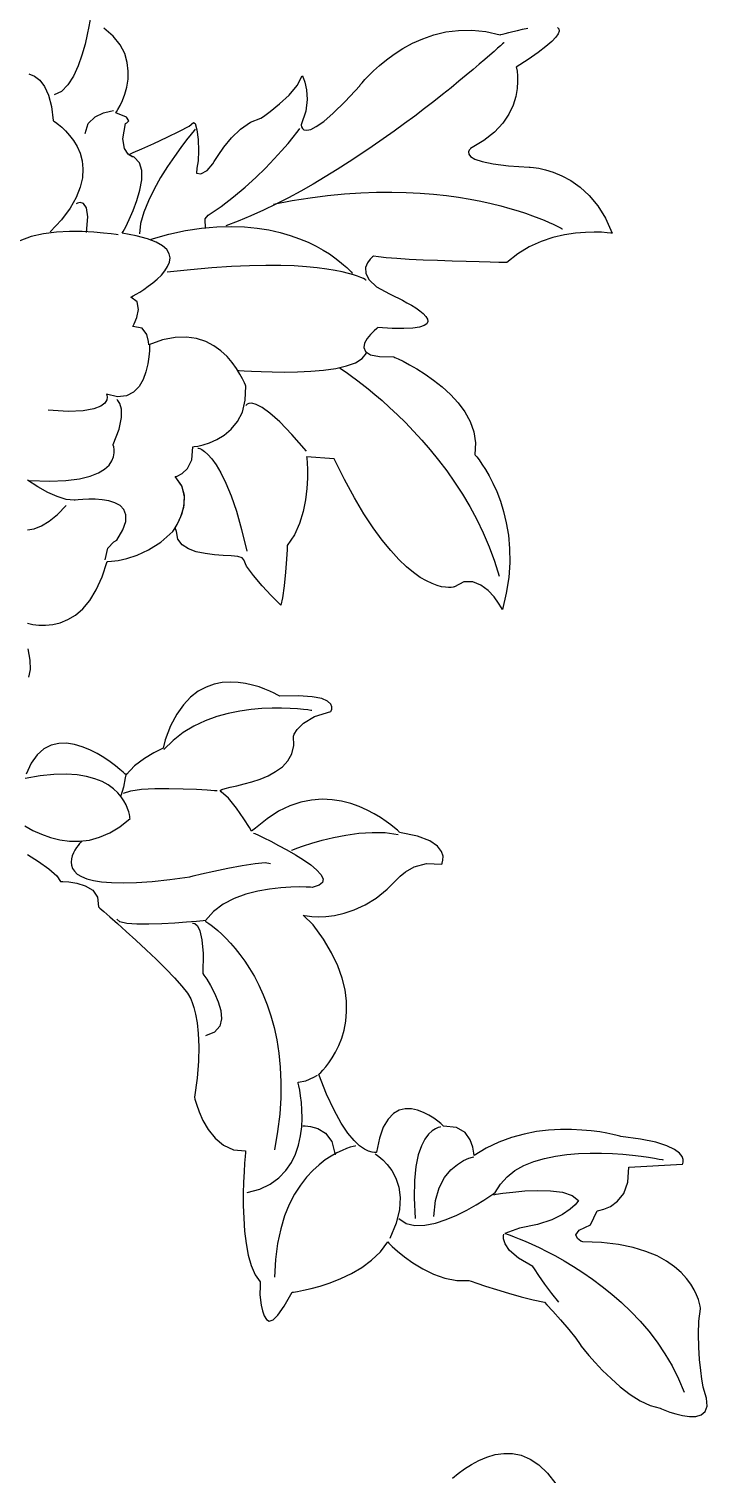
# Model space of a CAD drawing. Extents: x 61 to 149, y 52 to 245.
# Drawn here: x 115.71 to 128.24, y 114.85 to 141.55 of the extents above; entities that cross this region are included whole.
import ezdxf

# ---------------------------------------------------------------- set-up
doc = ezdxf.new("R2010")
doc.units = 0

msp = doc.modelspace()

# ---------------------------------------------------------------- linework, layer by layer
at = {"color": 250, "linetype": 'Continuous'}
for points in [[(115.683491, 130.569428), (115.782383, 130.54902), (115.895303, 130.535618), (116.01935, 130.533433), (116.151625, 130.546675), (116.289227, 130.579555), (116.429257, 130.636285), (116.568813, 130.721074), (116.704997, 130.838134), (116.834907, 130.991676), (116.955645, 131.185911), (117.064309, 131.425048), (117.158, 131.7133), (117.16796, 131.712568), (117.237623, 131.715713), (117.357366, 131.730745), (117.517563, 131.765675), (117.708589, 131.828515), (117.92082, 131.927275), (118.144632, 132.069966), (118.3704, 132.2646), (118.394383, 132.299957), (118.450932, 132.396257), (118.516948, 132.538843), (118.569332, 132.713057), (118.584985, 132.904243), (118.540807, 133.097743), (118.4137, 133.2789), (118.451626, 133.289656), (118.540465, 133.33322), (118.642811, 133.426536), (118.721258, 133.586548), (118.7384, 133.8302), (118.762534, 133.832772), (118.828518, 133.843156), (118.926729, 133.865359), (119.047539, 133.903384), (119.181324, 133.961237), (119.31846, 134.042922), (119.44932, 134.152444), (119.564279, 134.293808), (119.653712, 134.471019), (119.707994, 134.688081), (119.7175, 134.949), (119.711093, 134.965932), (119.69143, 135.012858), (119.657846, 135.083971), (119.609676, 135.173465), (119.546256, 135.275533), (119.466921, 135.38437), (119.371007, 135.494167), (119.257849, 135.599121), (119.126783, 135.693422), (118.977144, 135.771267), (118.808268, 135.826847), (118.61949, 135.854357), (118.410146, 135.84799), (118.179571, 135.80194), (117.9271, 135.7104), (117.922489, 135.772086), (117.890212, 135.903287), (117.802605, 136.02322), (117.632, 136.0511), (117.656242, 136.099665), (117.703155, 136.218434), (117.734017, 136.367022), (117.710106, 136.505039), (117.5927, 136.5921), (117.605016, 136.598672), (117.639288, 136.617628), (117.691502, 136.647825), (117.757646, 136.688122), (117.833705, 136.737375), (117.915666, 136.794443), (117.999516, 136.858185), (118.081241, 136.927457), (118.156828, 137.001118), (118.222263, 137.078025), (118.273532, 137.157037), (118.306623, 137.237011), (118.317522, 137.316806), (118.302215, 137.395279), (118.256689, 137.471288), (118.17693, 137.54369), (118.058926, 137.611345), (117.898661, 137.67311), (117.692124, 137.727842), (117.4353, 137.7744), (117.453045, 137.806639), (117.499354, 137.895262), (117.563842, 138.028127), (117.636119, 138.193091), (117.7058, 138.378012), (117.762497, 138.570749), (117.795822, 138.759158), (117.79539, 138.931098), (117.750811, 139.074426), (117.6517, 139.177), (117.618338, 139.187739), (117.545319, 139.234066), (117.473241, 139.337142), (117.442702, 139.518133), (117.4943, 139.7982), (117.521966, 139.812595), (117.553325, 139.853287), (117.510922, 139.916536), (117.3173, 139.9986), (117.327761, 140.014599), (117.355213, 140.060347), (117.393764, 140.13247), (117.437519, 140.227596), (117.480585, 140.34235), (117.517069, 140.473359), (117.541075, 140.61725), (117.546711, 140.770649), (117.528083, 140.930183), (117.479297, 141.092478), (117.39446, 141.25416), (117.267677, 141.411857), (117.093055, 141.562195)], [(116.841, 141.7285), (116.835462, 141.691891), (116.818342, 141.592128), (116.788885, 141.444312), (116.746331, 141.26354), (116.689925, 141.064913), (116.618909, 140.863528), (116.532525, 140.674486), (116.430018, 140.512884), (116.310628, 140.393823), (116.1736, 140.3324)], [(125.477151, 141.576324), (125.503737, 141.548174), (125.50901, 141.50917), (125.490177, 141.458217), (125.444446, 141.394219), (125.369025, 141.31608), (125.261123, 141.222704), (125.117946, 141.112996), (124.936702, 140.98586), (124.7146, 140.8402), (124.718994, 140.821345), (124.72844, 140.767839), (124.737339, 140.684277), (124.740089, 140.575248), (124.731089, 140.445346), (124.704737, 140.299162), (124.655434, 140.141289), (124.577578, 139.976319), (124.465567, 139.808842), (124.313801, 139.643452), (124.116679, 139.484741), (123.8686, 139.3373), (123.860121, 139.329386), (123.843263, 139.307647), (123.830892, 139.275089), (123.835874, 139.234718), (123.871075, 139.189538), (123.949362, 139.142554), (124.083602, 139.096774), (124.286661, 139.055201), (124.571405, 139.020841), (124.9507, 138.9967), (124.972627, 138.995609), (125.034311, 138.989645), (125.129603, 138.974775), (125.252356, 138.946963), (125.39642, 138.902175), (125.55565, 138.836375), (125.723896, 138.74553), (125.895011, 138.625604), (126.062847, 138.472562), (126.221256, 138.282371), (126.364089, 138.050995), (126.4852, 137.7744), (126.461907, 137.77753), (126.395579, 137.784416), (126.291544, 137.7913), (126.15513, 137.794426), (125.991664, 137.790037), (125.806475, 137.774375), (125.60489, 137.743684), (125.392237, 137.694207), (125.173844, 137.622188), (124.955038, 137.523868), (124.741147, 137.395491), (124.5375, 137.2333), (124.499953, 137.234012), (124.394977, 137.236147), (124.23407, 137.239705), (124.02873, 137.244686), (123.790454, 137.25109), (123.53074, 137.258916), (123.261087, 137.268164), (122.992991, 137.278834), (122.737951, 137.290925), (122.507464, 137.304438), (122.313028, 137.319371), (122.166141, 137.335725), (122.0783, 137.3535), (122.058701, 137.33816), (122.013737, 137.294645), (121.964162, 137.226711), (121.930725, 137.138113), (121.934179, 137.032606), (121.995275, 136.913948), (122.134765, 136.785894), (122.3734, 136.6522), (122.385708, 136.646697), (122.419929, 136.631021), (122.472003, 136.606418), (122.537874, 136.574136), (122.613483, 136.535422), (122.694773, 136.491523), (122.777686, 136.443687), (122.858165, 136.39316), (122.932151, 136.34119), (122.995587, 136.289025), (123.044416, 136.237911), (123.074579, 136.189096), (123.082019, 136.143827), (123.062678, 136.103351), (123.012498, 136.068916), (122.927422, 136.041768), (122.803392, 136.023155), (122.63635, 136.014325), (122.422239, 136.016524), (122.157, 136.031), (122.13711, 136.014769), (122.087591, 135.970886), (122.023671, 135.906565), (121.960578, 135.829019), (121.913538, 135.745463), (121.897778, 135.663109), (121.928528, 135.589172), (122.021013, 135.530866), (122.190461, 135.495404), (122.4521, 135.49), (122.473354, 135.480738), (122.532942, 135.45331), (122.624602, 135.408248), (122.742075, 135.346088), (122.8791, 135.267363), (123.029415, 135.172608), (123.18676, 135.062357), (123.344874, 134.937144), (123.497497, 134.797504), (123.638367, 134.64397), (123.761223, 134.477078), (123.859806, 134.29736), (123.927853, 134.105352), (123.959105, 133.901587), (123.9473, 133.6866), (123.957207, 133.675249), (123.984895, 133.641556), (124.027311, 133.586058), (124.081405, 133.509294), (124.144124, 133.411803), (124.212418, 133.294122), (124.283234, 133.156791), (124.353521, 133.000346), (124.420228, 132.825327), (124.480302, 132.632273), (124.530693, 132.42172), (124.568349, 132.194208), (124.590219, 131.950275), (124.59325, 131.69046), (124.574392, 131.4153), (124.530592, 131.125334), (124.4588, 130.8211), (124.440127, 130.854796), (124.386875, 130.940386), (124.303191, 131.054624), (124.193225, 131.174263), (124.061124, 131.276056), (123.911037, 131.336758), (123.747113, 131.333121), (123.5735, 131.2419), (123.566494, 131.239911), (123.545781, 131.235608), (123.511818, 131.231486), (123.465062, 131.230038), (123.405972, 131.233761), (123.335004, 131.245148), (123.252615, 131.266695), (123.159263, 131.300895), (123.055406, 131.350245), (122.9415, 131.417238), (122.818003, 131.504369), (122.685373, 131.614133), (122.544066, 131.749025), (122.39454, 131.911539), (122.237253, 132.10417), (122.072662, 132.329414), (121.901223, 132.589763), (121.723395, 132.887715), (121.539635, 133.225762), (121.3504, 133.6064), (120.8389, 133.6465), (120.842264, 133.617266), (120.849286, 133.535253), (120.855362, 133.408997), (120.855889, 133.247034), (120.846262, 133.0579), (120.821879, 132.85013), (120.778135, 132.632259), (120.710426, 132.412823), (120.614149, 132.200358), (120.4847, 132.0034), (120.480056, 131.932895), (120.467219, 131.753293), (120.447825, 131.512463), (120.423515, 131.258274), (120.395927, 131.038597), (120.3667, 130.9013), (120.315693, 130.952509), (120.188174, 131.08387), (120.0224, 131.261988), (119.856626, 131.453463), (119.729107, 131.6249), (119.6781, 131.7429), (119.648789, 131.778068), (119.568485, 131.799687), (119.448626, 131.813086), (119.300655, 131.823596), (119.136011, 131.836545), (118.966136, 131.857263), (118.802469, 131.891078), (118.656451, 131.94332), (118.539524, 132.019318), (118.463126, 132.124402), (118.4387, 132.2639), (118.4149, 132.333), (118.473554, 132.440608), (118.533567, 132.584033), (118.576263, 132.751425), (118.582967, 132.930933), (118.535004, 133.110708), (118.4137, 133.2789), (118.451626, 133.289656), (118.540465, 133.33322), (118.642811, 133.426536), (118.721258, 133.586548), (118.7384, 133.8302), (118.762534, 133.832772), (118.828518, 133.843156), (118.926729, 133.865359), (119.047539, 133.903384), (119.181324, 133.961237), (119.31846, 134.042922), (119.44932, 134.152444), (119.564279, 134.293808), (119.653712, 134.471019), (119.707994, 134.688081), (119.7175, 134.949), (119.711093, 134.965932), (119.69143, 135.012858), (119.657846, 135.083971), (119.609676, 135.173465), (119.546256, 135.275533), (119.466921, 135.38437), (119.371007, 135.494167), (119.257849, 135.599121), (119.126783, 135.693422), (118.977144, 135.771267), (118.808268, 135.826847), (118.61949, 135.854357), (118.410146, 135.84799), (118.179571, 135.80194), (117.9271, 135.7104), (117.922489, 135.772086), (117.890212, 135.903287), (117.802605, 136.02322), (117.632, 136.0511), (117.656242, 136.099665), (117.703155, 136.218434), (117.734017, 136.367022), (117.710106, 136.505039), (117.5927, 136.5921), (117.605016, 136.598672), (117.639288, 136.617628), (117.691502, 136.647825), (117.757646, 136.688122), (117.833705, 136.737375), (117.915666, 136.794443), (117.999516, 136.858185), (118.081241, 136.927457), (118.156828, 137.001118), (118.222263, 137.078025), (118.273532, 137.157037), (118.306623, 137.237011), (118.317522, 137.316806), (118.302215, 137.395279), (118.256689, 137.471288), (118.17693, 137.54369), (118.058926, 137.611345), (117.898661, 137.67311), (117.692124, 137.727842), (117.4353, 137.7744), (117.453045, 137.806639), (117.499354, 137.895262), (117.563842, 138.028127), (117.636119, 138.193091), (117.7058, 138.378012), (117.762497, 138.570749), (117.795822, 138.759158), (117.79539, 138.931098), (117.750811, 139.074426), (117.6517, 139.177), (117.5589, 139.2228), (117.573, 139.2371)], [(117.573, 139.2371), (117.63529, 139.264031), (117.796694, 139.334776), (118.019012, 139.434263), (118.264041, 139.547421), (118.493583, 139.659177), (118.669436, 139.754461), (118.7534, 139.8182), (118.783722, 139.803179), (118.812407, 139.68463), (118.834537, 139.502625), (118.845193, 139.297237), (118.839453, 139.108538), (118.8124, 138.9766), (118.808758, 138.884886), (118.886238, 138.873938), (119.000598, 138.93437), (119.1076, 139.0568), (119.132894, 139.09921), (119.203957, 139.209619), (119.313564, 139.36279), (119.454487, 139.533488), (119.619502, 139.696479), (119.801382, 139.826528), (119.9929, 139.8984), (120.042904, 139.932629), (120.169963, 140.0253), (120.33965, 140.161388), (120.517537, 140.325867), (120.669196, 140.503713), (120.7602, 140.6799), (120.775137, 140.649281), (120.807559, 140.561881), (120.838888, 140.424388), (120.850541, 140.243485), (120.823938, 140.025861), (120.7405, 139.7782), (120.741313, 139.76745), (120.747003, 139.741883), (120.762449, 139.711528), (120.792527, 139.68641), (120.842115, 139.676556), (120.916091, 139.691995), (121.019332, 139.742751), (121.156716, 139.838853), (121.333121, 139.990327), (121.553423, 140.207201), (121.8225, 140.4995), (121.833217, 140.513201), (121.864934, 140.551692), (121.917004, 140.611059), (121.988776, 140.687385), (122.079603, 140.776755), (122.188834, 140.875253), (122.315821, 140.978964), (122.459916, 141.083971), (122.620468, 141.18636), (122.796829, 141.282213), (122.988351, 141.367617), (123.194384, 141.438654), (123.414278, 141.491409), (123.647386, 141.521967), (123.893059, 141.526412), (124.150646, 141.500828), (124.4195, 141.4413), (124.430716, 141.444457), (124.462502, 141.453197), (124.512066, 141.466425), (124.576616, 141.483045), (124.65336, 141.501961), (124.739505, 141.522077), (124.832259, 141.542297), (124.92883, 141.561526)], [(124.4898, 141.2988), (124.482006, 141.291613), (124.458981, 141.270551), (124.421261, 141.236365), (124.369385, 141.189805), (124.303888, 141.131623), (124.225307, 141.062568), (124.134179, 140.983392), (124.031041, 140.894844), (123.916429, 140.797675), (123.79088, 140.692635), (123.654932, 140.580476), (123.50912, 140.461948), (123.353982, 140.3378), (123.190053, 140.208784), (123.017872, 140.075651), (122.837975, 139.93915), (122.650898, 139.800032), (122.457179, 139.659048), (122.257353, 139.516949), (122.051958, 139.374484), (121.841531, 139.232404), (121.626608, 139.09146), (121.407726, 138.952402), (121.185422, 138.815981), (120.960232, 138.682948), (120.732694, 138.554052), (120.503344, 138.430044), (120.272718, 138.311676), (120.041355, 138.199697), (119.809789, 138.094857), (119.578559, 137.997908), (119.3482, 137.9096)], [(115.705609, 140.721317), (115.814529, 140.677064), (115.913933, 140.599116), (116.000782, 140.482694), (116.072036, 140.32302), (116.124655, 140.115314), (116.1556, 139.8548), (116.168099, 139.847023), (116.202426, 139.823858), (116.253823, 139.785551), (116.317532, 139.732348), (116.388795, 139.664496), (116.462856, 139.582241), (116.534957, 139.485831), (116.600339, 139.375511), (116.654247, 139.251529), (116.691922, 139.11413), (116.708607, 138.963562), (116.699544, 138.800071), (116.659975, 138.623903), (116.585144, 138.435306), (116.470293, 138.234525), (116.310664, 138.021808), (116.1015, 137.7974)], [(116.7508, 139.616), (116.805192, 139.801022), (116.934896, 139.923437), (117.089704, 139.995591), (117.219408, 140.02983), (117.2738, 140.0385)], [(118.7836, 139.696), (118.763502, 139.671982), (118.707907, 139.603779), (118.623866, 139.49717), (118.518426, 139.357933), (118.398638, 139.191846), (118.27155, 139.004688), (118.144212, 138.802235), (118.023674, 138.590267), (117.916984, 138.374561), (117.831193, 138.160896), (117.773348, 137.955049), (117.7505, 137.7628)], [(118.9758, 137.8607), (118.963763, 138.0381), (119.0238, 138.1054), (119.264068, 138.270583), (119.491323, 138.445029), (119.704061, 138.624234), (119.900781, 138.803696), (120.079983, 138.978911), (120.240162, 139.145375), (120.37982, 139.298585), (120.497452, 139.434037), (120.591558, 139.547228), (120.660636, 139.633655), (120.703184, 139.688813), (120.7177, 139.7082)], [(116.7714, 137.7906), (116.798253, 138.078702), (116.774889, 138.245885), (116.721525, 138.322712), (116.658378, 138.339748), (116.605664, 138.327556), (116.5836, 138.3167)], [(120.2316, 138.3118), (120.573723, 138.377512), (120.905915, 138.430729), (121.228026, 138.472192), (121.539905, 138.502642), (121.8414, 138.52282), (122.132362, 138.533467), (122.412638, 138.535325), (122.682079, 138.529135), (122.940534, 138.515637), (123.187852, 138.495573), (123.423881, 138.469684), (123.648471, 138.438711), (123.861472, 138.403395), (124.062732, 138.364478), (124.252101, 138.3227), (124.429427, 138.278803), (124.594561, 138.233528), (124.74735, 138.187615), (124.887645, 138.141807), (125.015294, 138.096844), (125.130147, 138.053467), (125.232053, 138.012418), (125.32086, 137.974438), (125.396419, 137.940267), (125.458578, 137.910647), (125.507186, 137.88632), (125.542093, 137.868025), (125.563148, 137.856505), (125.5702, 137.8525)], [(117.3584, 137.7428), (117.325147, 137.748027), (117.232091, 137.760907), (117.089289, 137.777235), (116.906794, 137.792806), (116.694662, 137.803418), (116.462949, 137.804866), (116.22171, 137.792945), (115.981001, 137.763452), (115.750876, 137.712183), (115.54139, 137.634934), (115.3626, 137.5275)], [(117.9667, 137.6649), (118.294004, 137.754851), (118.60536, 137.821608), (118.900898, 137.866958), (119.180749, 137.892685), (119.445042, 137.900576), (119.693909, 137.892417), (119.927479, 137.869995), (120.145884, 137.835094), (120.349253, 137.789501), (120.537716, 137.735002), (120.711405, 137.673384), (120.87045, 137.606431), (121.01498, 137.53593), (121.145127, 137.463667), (121.261021, 137.391429), (121.362792, 137.321), (121.45057, 137.254167), (121.524486, 137.192716), (121.584671, 137.138433), (121.631254, 137.093104), (121.664367, 137.058515), (121.684138, 137.036451), (121.6907, 137.0287)], [(121.943, 136.9063), (121.937405, 136.909893), (121.919862, 136.919993), (121.889238, 136.93558), (121.844395, 136.955638), (121.7842, 136.979145), (121.707517, 137.005085), (121.61321, 137.032438), (121.500146, 137.060185), (121.367187, 137.087308), (121.2132, 137.112788), (121.037049, 137.135606), (120.837598, 137.154743), (120.613714, 137.169182), (120.364259, 137.177902), (120.0881, 137.179886), (119.784101, 137.174114), (119.451126, 137.159569), (119.088042, 137.13523), (118.693711, 137.10008), (118.267, 137.0531)], [(117.9385, 135.7058), (117.938445, 135.678074), (117.935679, 135.602992), (117.9263, 135.492697), (117.906409, 135.359331), (117.872103, 135.215037), (117.819481, 135.071959), (117.744643, 134.942239), (117.643686, 134.838021), (117.512711, 134.771446), (117.347816, 134.754658), (117.1451, 134.7998), (117.14995, 134.785691), (117.155397, 134.748606), (117.147785, 134.696404), (117.11346, 134.636945), (117.038766, 134.578089), (116.910048, 134.527696), (116.713651, 134.493627), (116.43592, 134.483742), (116.0632, 134.5059)], [(119.5643, 135.244), (119.595928, 135.241503), (119.684819, 135.23527), (119.821981, 135.22719), (119.998421, 135.21915), (120.205149, 135.213038), (120.433173, 135.210742), (120.6735, 135.21415), (120.91714, 135.22515), (121.1551, 135.245629), (121.378389, 135.277477), (121.578015, 135.322579), (121.744987, 135.382826), (121.870312, 135.460103), (121.945, 135.5563)], [(121.4488, 135.2896), (121.458622, 135.28331), (121.487215, 135.264537), (121.533269, 135.233423), (121.595475, 135.190112), (121.672523, 135.134749), (121.763104, 135.067476), (121.865907, 134.988438), (121.979624, 134.897778), (122.102945, 134.795639), (122.23456, 134.682166), (122.37316, 134.557502), (122.517435, 134.42179), (122.666075, 134.275175), (122.817771, 134.1178), (122.971214, 133.949808), (123.125093, 133.771343), (123.2781, 133.58255), (123.428924, 133.383571), (123.576256, 133.17455), (123.718786, 132.955631), (123.855206, 132.726957), (123.984204, 132.488673), (124.104473, 132.240921), (124.214701, 131.983846), (124.31358, 131.717591), (124.3998, 131.4423)], [(115.7266, 133.2081), (116.091089, 133.195122), (116.394751, 133.206181), (116.643001, 133.237584), (116.841255, 133.285636), (116.994927, 133.346644), (117.109433, 133.416913), (117.190188, 133.49275), (117.242606, 133.57046), (117.272103, 133.64635), (117.284094, 133.716725), (117.283994, 133.777892), (117.277219, 133.826156), (117.269182, 133.857823), (117.2653, 133.8692), (117.37919, 134.15195), (117.422952, 134.368037), (117.418625, 134.524262), (117.388248, 134.62743), (117.35386, 134.684341), (117.3375, 134.7018)], [(120.8389, 133.7467), (120.568462, 134.057539), (120.344534, 134.288191), (120.162866, 134.449836), (120.019209, 134.553654), (119.909313, 134.610825), (119.828927, 134.63253), (119.773803, 134.62995), (119.73969, 134.614265), (119.722339, 134.596655), (119.7175, 134.5883)], [(118.8321, 133.8068), (118.840572, 133.805276), (118.86495, 133.797459), (118.903674, 133.778478), (118.955186, 133.743462), (119.017928, 133.687542), (119.090341, 133.605847), (119.170867, 133.493508), (119.257946, 133.345653), (119.350021, 133.157414), (119.445532, 132.923919), (119.542921, 132.640298), (119.64063, 132.301682), (119.7371, 131.9032)], [(117.1211, 131.7388), (117.166493, 131.953759), (117.276041, 132.070741), (117.3375, 132.1061), (117.445867, 132.293281), (117.497932, 132.447529), (117.501424, 132.571897), (117.464071, 132.669437), (117.393599, 132.743201), (117.297737, 132.796243), (117.184213, 132.831612), (117.060752, 132.852364), (116.935085, 132.861548), (116.814937, 132.862218), (116.708037, 132.857426), (116.622113, 132.850224), (116.564891, 132.843665), (116.5441, 132.8408), (116.395634, 132.858267), (116.232601, 132.907981), (116.057794, 132.985911), (115.874009, 133.088026), (115.684041, 133.210296)], [(115.681006, 132.297734), (115.805856, 132.316665), (115.939888, 132.367608), (116.083376, 132.453593), (116.236589, 132.577647), (116.3998, 132.7428)], [(115.709726, 129.572141), (115.737087, 129.713525), (115.734142, 129.887384), (115.695165, 130.097027)], [(115.683331, 126.299944), (115.886699, 126.171256), (116.077372, 126.035761), (116.223717, 125.906846), (116.2941, 125.7979), (116.336907, 125.797898), (116.446319, 125.791538), (116.593824, 125.769294), (116.750907, 125.721636), (116.889056, 125.639037), (116.979758, 125.511968), (116.9945, 125.3309), (117.020321, 125.308659), (117.092544, 125.245999), (117.203306, 125.149012), (117.344746, 125.023791), (117.509004, 124.876429), (117.688217, 124.713019), (117.874524, 124.539654), (118.060064, 124.362426), (118.236974, 124.187428), (118.397395, 124.020754), (118.533464, 123.868496), (118.637319, 123.736747), (118.7011, 123.6316), (118.708827, 123.614149), (118.728875, 123.561474), (118.756542, 123.473088), (118.787126, 123.348509), (118.815925, 123.18725), (118.838238, 122.988827), (118.849364, 122.752756), (118.844601, 122.47855), (118.819247, 122.165727), (118.7686, 121.8138), (118.777312, 121.778301), (118.80493, 121.683434), (118.853681, 121.546648), (118.925791, 121.385391), (119.023483, 121.217109), (119.148985, 121.059252), (119.304522, 120.929266), (119.492318, 120.844599), (119.7146, 120.8227), (119.71176, 120.794948), (119.704538, 120.716431), (119.694876, 120.594263), (119.684721, 120.435554), (119.676017, 120.247416), (119.670707, 120.036961), (119.670737, 119.8113), (119.678052, 119.577545), (119.694595, 119.342809), (119.722311, 119.114201), (119.763146, 118.898835), (119.819042, 118.703822), (119.891945, 118.536273), (119.9838, 118.4033), (119.98, 118.331219), (119.977467, 118.161581), (119.9988, 117.9763), (120.025876, 117.871076), (120.057347, 117.777783), (120.097438, 117.709701), (120.150375, 117.680112), (120.220384, 117.702297), (120.311691, 117.789536), (120.428521, 117.95511), (120.5751, 118.2123), (120.600638, 118.215839), (120.672421, 118.227513), (120.783202, 118.248906), (120.925733, 118.281604), (121.092769, 118.32719), (121.277063, 118.38725), (121.471366, 118.463368), (121.668433, 118.55713), (121.861017, 118.670119), (122.041871, 118.80392), (122.203747, 118.960119), (122.3394, 119.1403), (122.361014, 119.118117), (122.422924, 119.058274), (122.520732, 118.970829), (122.65004, 118.865839), (122.80645, 118.753362), (122.985564, 118.643457), (123.182984, 118.54618), (123.394312, 118.47159), (123.61515, 118.429744), (123.8411, 118.4307), (123.88028, 118.416864), (123.987875, 118.379658), (124.148963, 118.325532), (124.348625, 118.260938), (124.57194, 118.192326), (124.803988, 118.126148), (125.029848, 118.068856), (125.2346, 118.0269), (125.2777, 117.980788), (125.387204, 117.861941), (125.533413, 117.699587), (125.68663, 117.522959), (125.817158, 117.361287), (125.8953, 117.2438), (125.914823, 117.218649), (125.970466, 117.149374), (126.057844, 117.045241), (126.172569, 116.915516), (126.310255, 116.769465), (126.466515, 116.616353), (126.636963, 116.465447), (126.817213, 116.326013), (127.002876, 116.207316), (127.189567, 116.118623), (127.3729, 116.0692), (127.395842, 116.059147), (127.458328, 116.033631), (127.550847, 115.999619), (127.663889, 115.964078), (127.787943, 115.933974), (127.9135, 115.916275), (128.031048, 115.917947), (128.131078, 115.945956), (128.204078, 116.007269), (128.240539, 116.108853), (128.23095, 116.257674), (128.1658, 116.4607), (128.159299, 116.499154), (128.143083, 116.605434), (128.122078, 116.765916), (128.101213, 116.966975), (128.085414, 117.194987), (128.079611, 117.436328), (128.08873, 117.677374), (128.1177, 117.9045), (128.116436, 117.916825), (128.111078, 117.951789), (128.09928, 118.006372), (128.078695, 118.077557), (128.046974, 118.162325), (128.001771, 118.257658), (127.940738, 118.360536), (127.861529, 118.467942), (127.761796, 118.576858), (127.639192, 118.684264), (127.491369, 118.787142), (127.315981, 118.882475), (127.110679, 118.967243), (126.873118, 119.038428), (126.600949, 119.093011), (126.291825, 119.127975), (125.9434, 119.1403), (125.908802, 119.156948), (125.845371, 119.202972), (125.813649, 119.272492), (125.874178, 119.359628), (126.0875, 119.4585), (126.2076, 119.7154), (126.242729, 119.720966), (126.332707, 119.744939), (126.454418, 119.798234), (126.584748, 119.891764), (126.700581, 120.036442), (126.778803, 120.243183), (126.7963, 120.5229), (127.7878, 120.578), (127.792845, 120.588409), (127.800666, 120.617291), (127.800293, 120.66113), (127.780757, 120.71641), (127.731088, 120.779613), (127.640315, 120.847222), (127.49747, 120.915723), (127.291582, 120.981597), (127.011682, 121.041328), (126.6468, 121.0914), (126.629343, 121.096316), (126.578804, 121.109386), (126.497928, 121.128093), (126.389463, 121.149919), (126.256153, 121.172347), (126.100746, 121.192861), (125.925988, 121.208943), (125.734625, 121.218075), (125.529403, 121.217741), (125.31307, 121.205423), (125.08837, 121.178605), (124.85805, 121.134769), (124.624857, 121.071397), (124.391537, 120.985973), (124.160836, 120.87598), (123.9355, 120.7389), (123.932896, 120.782214), (123.914667, 120.889581), (123.865187, 121.027138), (123.768833, 121.161019), (123.609979, 121.257361), (123.373, 121.2823), (123.359891, 121.294404), (123.322733, 121.326643), (123.264783, 121.372906), (123.189297, 121.427081), (123.09953, 121.483059), (122.998738, 121.534729), (122.890177, 121.575979), (122.777102, 121.6007), (122.66277, 121.602779), (122.550437, 121.576107), (122.443358, 121.514573), (122.344789, 121.412066), (122.257986, 121.262476), (122.186204, 121.05969), (122.1327, 120.7976), (122.122994, 120.795347), (122.094711, 120.793042), (122.049102, 120.797367), (121.987419, 120.815004), (121.910913, 120.852633), (121.820838, 120.916938), (121.718443, 121.014598), (121.604981, 121.152296), (121.481705, 121.336714), (121.349864, 121.574533), (121.210712, 121.872434), (121.0655, 122.2371), (121.075137, 122.24583), (121.101843, 122.271779), (121.142313, 122.314588), (121.193242, 122.373896), (121.251324, 122.449344), (121.313254, 122.540572), (121.375727, 122.64722), (121.435436, 122.768927), (121.489076, 122.905334), (121.533342, 123.056081), (121.564929, 123.220808), (121.58053, 123.399154), (121.576841, 123.590761), (121.550556, 123.795267), (121.49837, 124.012314), (121.416977, 124.24154), (121.303071, 124.482587), (121.153347, 124.735093), (120.9645, 124.9987), (120.7771, 125.1752), (120.796357, 125.171141), (120.851563, 125.162175), (120.938872, 125.15312), (121.054437, 125.148796), (121.194412, 125.154021), (121.35495, 125.173612), (121.532205, 125.21239), (121.72233, 125.27517), (121.921478, 125.366773), (122.125804, 125.492017), (122.33146, 125.65572), (122.5346, 125.8627), (122.567918, 125.898405), (122.666651, 125.980194), (122.828965, 126.070082), (123.053026, 126.130079), (123.337, 126.1222), (123.345929, 126.140895), (123.360678, 126.191508), (123.363188, 126.265833), (123.3354, 126.355662), (123.259256, 126.452791), (123.116697, 126.549011), (122.889664, 126.636116), (122.5601, 126.7059), (122.549384, 126.716328), (122.51798, 126.745342), (122.467001, 126.789539), (122.397562, 126.845514), (122.310776, 126.909863), (122.207758, 126.979181), (122.089621, 127.050066), (121.957481, 127.119112), (121.812451, 127.182915), (121.655645, 127.238072), (121.488177, 127.281178), (121.311161, 127.308829), (121.125712, 127.317621), (120.932943, 127.30415), (120.733969, 127.265011), (120.529903, 127.196801), (120.321861, 127.096115), (120.110955, 126.95955), (119.8983, 126.7837), (119.8219, 126.7319), (119.783183, 126.796233), (119.683334, 126.953954), (119.546802, 127.15215), (119.398041, 127.337903), (119.2615, 127.4583), (119.244775, 127.480065), (119.271728, 127.499988), (119.33577, 127.520027), (119.430311, 127.542143), (119.548763, 127.568296), (119.684537, 127.600446), (119.831043, 127.640551), (119.981694, 127.690573), (120.129899, 127.75247), (120.26907, 127.828204), (120.392618, 127.919733), (120.493954, 128.029017), (120.566489, 128.158016), (120.603634, 128.308691), (120.5988, 128.483), (120.612855, 128.519013), (120.668474, 128.609198), (120.785834, 128.726778), (120.985117, 128.844971), (121.2865, 128.937), (121.293592, 128.948921), (121.305505, 128.980484), (121.308193, 129.025393), (121.287608, 129.077348), (121.229706, 129.130052), (121.120441, 129.177207), (120.945765, 129.212516), (120.691634, 129.229679), (120.344, 129.2224), (120.33156, 129.22984), (120.295702, 129.250011), (120.238621, 129.279692), (120.162513, 129.315658), (120.06957, 129.354689), (119.96199, 129.393561), (119.841965, 129.429052), (119.71169, 129.457938), (119.573362, 129.476999), (119.429173, 129.483011), (119.281319, 129.472751), (119.131994, 129.442998), (118.983394, 129.390528), (118.837712, 129.312119), (118.697144, 129.204548), (118.563884, 129.064594), (118.440127, 128.889032), (118.328067, 128.674642), (118.2299, 128.4182), (118.1917, 128.2625), (118.142182, 128.239875), (118.015639, 128.17491), (117.845085, 128.071966), (117.663534, 127.935409), (117.504, 127.7696), (117.490435, 127.782402), (117.451532, 127.81762), (117.389984, 127.870468), (117.30848, 127.936164), (117.209712, 128.009922), (117.09637, 128.086959), (116.971145, 128.162491), (116.836727, 128.231733), (116.695809, 128.289901), (116.551079, 128.332211), (116.40523, 128.35388), (116.260951, 128.350123), (116.120935, 128.316155), (115.98787, 128.247193), (115.864449, 128.138453), (115.753362, 127.98515), (115.6573, 127.7825)], [(120.9372, 128.9576), (120.91896, 128.960585), (120.866433, 128.968171), (120.782913, 128.978302), (120.671689, 128.988922), (120.536055, 128.997976), (120.379302, 129.003407), (120.204721, 129.003161), (120.015605, 128.995182), (119.815245, 128.977414), (119.606933, 128.947802), (119.393961, 128.904289), (119.17962, 128.844821), (118.967203, 128.767342), (118.76, 128.669796), (118.561304, 128.550127), (118.374407, 128.40628), (118.2026, 128.2362)], [(115.634151, 126.824811), (115.785232, 126.743605), (115.944615, 126.672077), (116.111242, 126.613256), (116.284052, 126.570174), (116.461987, 126.54586), (116.643987, 126.543344), (116.828994, 126.565658), (117.015948, 126.615829), (117.20379, 126.69689), (117.39146, 126.81187), (117.5779, 126.9638), (117.577152, 126.972745), (117.573879, 126.998047), (117.566541, 127.037405), (117.553594, 127.088519), (117.533497, 127.149089), (117.504708, 127.216813), (117.465685, 127.289393), (117.414886, 127.364526), (117.350769, 127.439913), (117.271793, 127.513254), (117.176414, 127.582247), (117.063092, 127.644593), (116.930284, 127.697991), (116.776448, 127.740141), (116.600043, 127.768742), (116.399526, 127.781493), (116.173356, 127.776096), (115.91999, 127.750248), (115.637887, 127.70165)], [(117.5057, 127.7964), (117.491474, 127.71567), (117.455893, 127.54243), (117.4096, 127.3801)], [(117.4577, 127.4291), (117.593046, 127.475919), (117.792502, 127.504395), (118.0347, 127.517956), (118.298268, 127.520027), (118.561836, 127.514036), (118.804033, 127.503411), (119.00349, 127.491579), (119.138836, 127.481966), (119.1887, 127.478)], [(116.6883, 126.5475), (116.682804, 126.54183), (116.667875, 126.525606), (116.64585, 126.500009), (116.619066, 126.466217), (116.589862, 126.425411), (116.560573, 126.37877), (116.533539, 126.327475), (116.511096, 126.272704), (116.495582, 126.215637), (116.489334, 126.157455), (116.49469, 126.099337), (116.513988, 126.042463), (116.549563, 125.988011), (116.603755, 125.937164), (116.678901, 125.891099), (116.777337, 125.850996), (116.901402, 125.818036), (117.053433, 125.793398), (117.235767, 125.778262), (117.450742, 125.773808), (117.700696, 125.781215), (117.987965, 125.801662), (118.314887, 125.836331), (118.6838, 125.8864), (118.742919, 125.900938), (118.899803, 125.938431), (119.123742, 125.989696), (119.384025, 126.04555), (119.649943, 126.09681), (119.890784, 126.134294), (120.07584, 126.148818), (120.1744, 126.1312)], [(119.8619, 126.6944), (119.885856, 126.683438), (119.952254, 126.652408), (120.052888, 126.604097), (120.179551, 126.54129), (120.324037, 126.466774), (120.47814, 126.383334), (120.633654, 126.293757), (120.782372, 126.200828), (120.916088, 126.107334), (121.026596, 126.016059), (121.10569, 125.929791), (121.145164, 125.851315), (121.136811, 125.783417), (121.072425, 125.728884), (120.9438, 125.6905), (120.915109, 125.692483), (120.834492, 125.696166), (120.71013, 125.698147), (120.550204, 125.695026), (120.362896, 125.683402), (120.156387, 125.659875), (119.93886, 125.621044), (119.718496, 125.563507), (119.503477, 125.483866), (119.301983, 125.378718), (119.122197, 125.244663), (118.9723, 125.0783), (118.927174, 125.073697), (118.804585, 125.062041), (118.623719, 125.046564), (118.403762, 125.030498), (118.1639, 125.017075), (117.923318, 125.009526), (117.701201, 125.011082), (117.516735, 125.024975), (117.389106, 125.054437), (117.3375, 125.1027)], [(120.5591, 126.3761), (120.586051, 126.386808), (120.66264, 126.415621), (120.782474, 126.457571), (120.939157, 126.507688), (121.126296, 126.561006), (121.337495, 126.612556), (121.566361, 126.65737), (121.806499, 126.690479), (122.051514, 126.706916), (122.295013, 126.701712), (122.5306, 126.6699)], [(118.7319, 125.0293), (118.745076, 125.030439), (118.778438, 125.020437), (118.822732, 124.979165), (118.868707, 124.886494), (118.907111, 124.722296), (118.928693, 124.466441), (118.9242, 124.0988), (118.944371, 124.070541), (118.996134, 123.993209), (119.06636, 123.87797), (119.141925, 123.73599), (119.2097, 123.578438), (119.256559, 123.416478), (119.269376, 123.261277), (119.235022, 123.124003), (119.140373, 123.015822), (118.9723, 122.9479)], [(118.9692, 125.0673), (118.976698, 125.062645), (118.998309, 125.048503), (119.032708, 125.024612), (119.07857, 124.990709), (119.134569, 124.94653), (119.199382, 124.891812), (119.271683, 124.826293), (119.350146, 124.749709), (119.433448, 124.661796), (119.520263, 124.562293), (119.609266, 124.450935), (119.699131, 124.327459), (119.788535, 124.191603), (119.876152, 124.043103), (119.960657, 123.881696), (120.040726, 123.70712), (120.115032, 123.51911), (120.182252, 123.317404), (120.24106, 123.101738), (120.290131, 122.87185), (120.32814, 122.627476), (120.353763, 122.368354), (120.365673, 122.094219), (120.362548, 121.80481), (120.34306, 121.499862), (120.305886, 121.179113), (120.2497, 120.8423)], [(119.7447, 120.0523), (119.973964, 120.118595), (120.167148, 120.211114), (120.327115, 120.325952), (120.456729, 120.459207), (120.558853, 120.606975), (120.636351, 120.765353), (120.692087, 120.930437), (120.728924, 121.098325), (120.749725, 121.265112), (120.757355, 121.426896), (120.754677, 121.579773), (120.744555, 121.719839), (120.729851, 121.843192), (120.71343, 121.945928), (120.698156, 122.024144), (120.686891, 122.073935), (120.6825, 122.0914), (120.824104, 122.116563), (120.97373, 122.18257), (121.0432, 122.22)], [(120.7727, 121.2831), (120.813032, 121.28446), (120.914989, 121.275615), (121.050012, 121.237175), (121.189544, 121.149752), (121.305026, 120.993956), (121.3679, 120.7504)], [(123.3157, 121.2647), (123.303718, 121.263021), (123.270946, 121.254327), (123.222142, 121.233133), (123.162067, 121.193952), (123.095479, 121.131299), (123.027138, 121.039687), (122.961803, 120.913633), (122.904233, 120.747648), (122.859189, 120.536248), (122.831429, 120.273948), (122.825713, 119.95526), (122.8468, 119.5747)], [(121.7466, 120.9157), (121.734881, 120.913322), (121.701407, 120.905225), (121.648702, 120.889962), (121.57929, 120.866086), (121.495696, 120.832152), (121.400443, 120.786713), (121.296055, 120.728321), (121.185057, 120.655532), (121.069973, 120.566898), (120.953327, 120.460973), (120.837643, 120.336311), (120.725445, 120.191465), (120.619257, 120.024989), (120.521604, 119.835437), (120.43501, 119.621361), (120.361998, 119.381316), (120.305093, 119.113855), (120.266819, 118.817532), (120.2497, 118.4909)], [(122.1074, 120.7688), (122.126302, 120.756862), (122.176341, 120.720662), (122.247518, 120.659619), (122.329832, 120.573155), (122.413285, 120.46069), (122.487875, 120.321643), (122.543603, 120.155435), (122.57047, 119.961486), (122.558474, 119.739218), (122.497618, 119.488049), (122.3779, 119.2074)], [(122.5426, 119.5725), (122.679526, 119.483796), (122.843015, 119.445819), (123.025734, 119.450369), (123.220352, 119.489248), (123.419535, 119.554258), (123.61595, 119.6372), (123.802265, 119.729875), (123.971148, 119.824085), (124.115266, 119.911631), (124.227285, 119.984315), (124.299874, 120.033937), (124.3257, 120.0523), (124.421442, 120.210888), (124.544049, 120.346053), (124.690084, 120.45945), (124.856111, 120.552731), (125.038695, 120.62755), (125.2344, 120.68556), (125.43979, 120.728414), (125.65143, 120.757766), (125.865882, 120.775268), (126.079713, 120.782575), (126.289484, 120.781339), (126.491762, 120.773214), (126.68311, 120.759854), (126.860093, 120.74291), (127.019273, 120.724038), (127.157217, 120.704889), (127.270487, 120.687117), (127.355648, 120.672377), (127.409264, 120.66232), (127.4279, 120.6586)], [(123.1895, 119.6115), (123.219597, 119.905716), (123.290072, 120.143231), (123.389196, 120.329941), (123.505244, 120.471745), (123.626489, 120.57454), (123.741204, 120.644226), (123.837662, 120.686699), (123.904136, 120.707858), (123.9289, 120.7136)], [(124.2999, 120.0134), (124.345364, 120.02109), (124.468697, 120.039663), (124.650307, 120.06237), (124.870604, 120.082466), (125.109996, 120.093201), (125.348893, 120.08783), (125.567703, 120.059604), (125.746836, 120.001776), (125.8667, 119.9076), (125.851707, 119.885748), (125.801885, 119.827801), (125.709966, 119.745175), (125.568685, 119.649286), (125.370774, 119.55155), (125.108968, 119.463383), (124.776, 119.3962), (124.5018, 119.2991), (124.5136, 119.295239), (124.547918, 119.283516), (124.60313, 119.263723), (124.67761, 119.235651), (124.769734, 119.199092), (124.877879, 119.153837), (125.00042, 119.099679), (125.135731, 119.036407), (125.28219, 118.963814), (125.438171, 118.881692), (125.60205, 118.789831), (125.772203, 118.688024), (125.947006, 118.576061), (126.124833, 118.453735), (126.304061, 118.320836), (126.483065, 118.177156), (126.66022, 118.022488), (126.833903, 117.856621), (127.002489, 117.679348), (127.164354, 117.49046), (127.317872, 117.289749), (127.461421, 117.077006), (127.593374, 116.852022), (127.712109, 116.61459), (127.816, 116.3645)], [(125.501, 118.0269), (125.374055, 118.186906), (125.244706, 118.362383), (125.130538, 118.524017), (125.049141, 118.642494), (125.0181, 118.6885), (124.753063, 118.84438), (124.591204, 118.985641), (124.508, 119.106163), (124.47893, 119.199826), (124.47947, 119.260512), (124.4851, 119.2821)], [(123.537152, 114.778073), (123.640411, 114.863274), (123.757029, 114.949382), (123.885336, 115.031898), (124.023663, 115.106325), (124.170338, 115.168165), (124.323692, 115.21292), (124.482056, 115.236093), (124.643758, 115.233184), (124.807129, 115.199697), (124.970499, 115.131132), (125.132197, 115.022994), (125.290554, 114.870782), (125.4439, 114.67)]]:
    msp.add_lwpolyline(points, dxfattribs=at)

doc.saveas('drawing.dxf')
